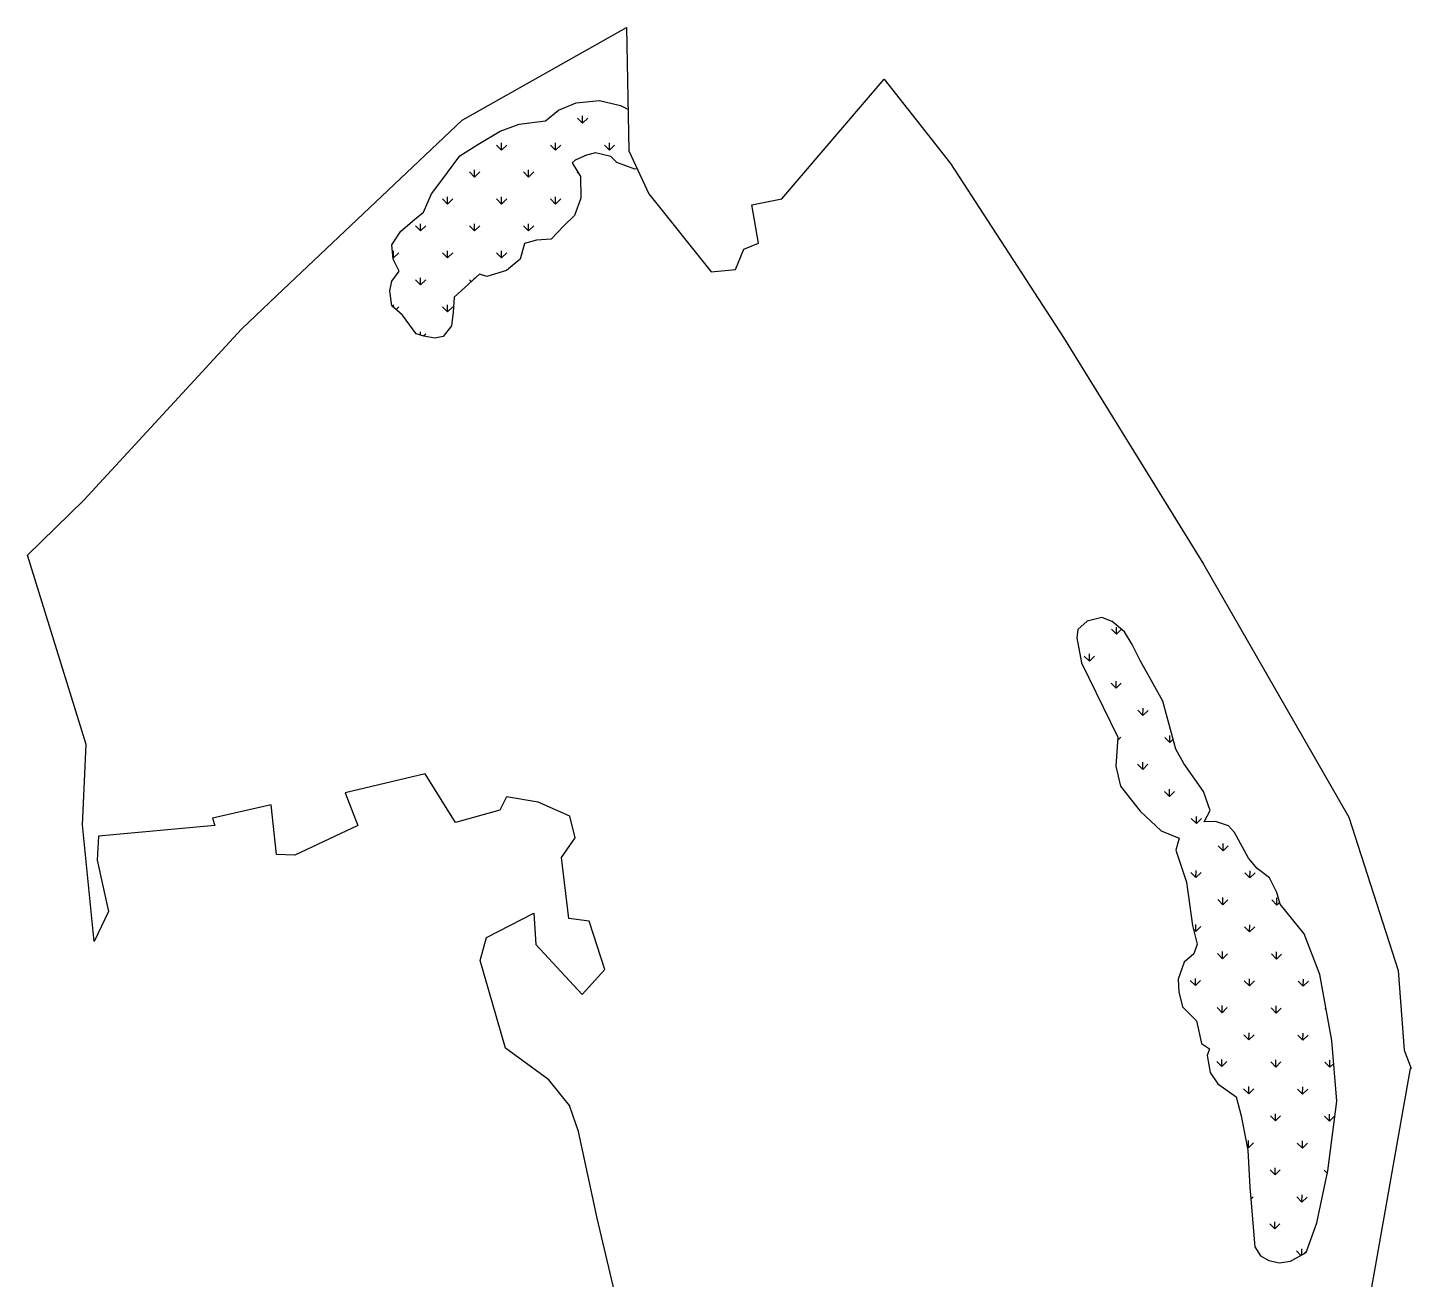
# Model space of a CAD drawing. Header units: metres. Extents: x 319662 to 323428, y 1852503 to 1859804.
# Drawn here: x 320619 to 323381, y 1857305 to 1859804 of the extents above; entities that cross this region are included whole.
import ezdxf

# ---------------------------------------------------------------- set-up
doc = ezdxf.new("R2010")
doc.units = ezdxf.units.M
doc.layers.add('MANGROOVES', color=112, linetype='Continuous')
doc.layers.add('village', color=3, linetype='Continuous')

msp = doc.modelspace()

# ---------------------------------------------------------------- linework, layer by layer
at = {"color": 3}
msp.add_line((321486.5, 1859619), (321814.1, 1859804), dxfattribs=at)
at = {"layer": 'MANGROOVES'}
for p, q in [((321678.8, 1859639.1), (321713.6, 1859653.7)), ((321713.6, 1859653.7), (321760.6, 1859658.4)), ((321760.6, 1859658.4), (321802.4, 1859648.9)), ((321802.4, 1859648.9), (321817.2, 1859641.1)), ((321599.8, 1859611.5), (321652.3, 1859618)), ((321652.3, 1859618), (321678.8, 1859639.1)), ((321517.8, 1859570.6), (321562.4, 1859597.4)), ((321562.4, 1859597.4), (321599.8, 1859611.5)), ((321481.3, 1859547.9), (321517.8, 1859570.6)), ((321445.4, 1859499.3), (321481.3, 1859547.9)), ((321711.7, 1859539.7), (321705.7, 1859533.8)), ((321705.7, 1859533.8), (321722.7, 1859507)), ((321734.2, 1859549.3), (321711.7, 1859539.7)), ((321752.4, 1859553.9), (321734.2, 1859549.3)), ((321782.9, 1859546.5), (321752.4, 1859553.9)), ((321795.1, 1859535), (321782.9, 1859546.5)), ((321831, 1859521.7), (321795.1, 1859535)), ((321722.7, 1859507), (321723.1, 1859463.5)), ((321835.5, 1859522.4), (321831, 1859521.7)), ((321425.3, 1859471.9), (321445.4, 1859499.3)), ((321409, 1859435.6), (321425.3, 1859471.9)), ((321723.1, 1859463.5), (321710.7, 1859429)), ((321391.2, 1859420.9), (321409, 1859435.6)), ((321710.7, 1859429), (321689.5, 1859408.1)), ((321346, 1859370.5), (321363.5, 1859397.4)), ((321363.5, 1859397.4), (321391.2, 1859420.9)), ((321689.5, 1859408.1), (321664.2, 1859381.8)), ((321348.8, 1859341.9), (321346, 1859370.5)), ((321610.5, 1859373.3), (321602.2, 1859341.5)), ((321634.3, 1859379.5), (321610.5, 1859373.3)), ((321664.2, 1859381.8), (321634.3, 1859379.5)), ((321360.5, 1859318.1), (321348.8, 1859341.9)), ((321602.2, 1859341.5), (321574.9, 1859319.3)), ((321346, 1859297.5), (321360.5, 1859318.1)), ((321574.9, 1859319.3), (321535.5, 1859307.3)), ((321341.6, 1859278.5), (321346, 1859297.5)), ((321520.6, 1859312.1), (321470.6, 1859265.9)), ((321535.5, 1859307.3), (321520.6, 1859312.1)), ((321346.1, 1859248.4), (321341.6, 1859278.5)), ((321470.6, 1859265.9), (321468.4, 1859235.6)), ((321367.2, 1859229.7), (321346.1, 1859248.4)), ((321468.4, 1859235.6), (321464.8, 1859208.3)), ((321394.1, 1859192.5), (321367.2, 1859229.7)), ((321464.8, 1859208.3), (321448, 1859187.4)), ((321409.7, 1859188.3), (321394.1, 1859192.5)), ((321431.4, 1859184.1), (321409.7, 1859188.3)), ((321448, 1859187.4), (321431.4, 1859184.1)), ((322763.3, 1858626), (322733.7, 1858619.2)), ((322783.7, 1858618.5), (322763.3, 1858626)), ((322715.4, 1858602.4), (322713.1, 1858585.5)), ((322733.7, 1858619.2), (322715.4, 1858602.4)), ((322808.7, 1858597.9), (322783.7, 1858618.5)), ((322823.8, 1858572.6), (322808.7, 1858597.9)), ((322713.1, 1858585.5), (322722.8, 1858535.4)), ((322839.6, 1858540), (322823.8, 1858572.6)), ((322885.2, 1858459.2), (322839.6, 1858540)), ((322722.8, 1858535.4), (322780.3, 1858417.4)), ((322911.1, 1858363.6), (322885.2, 1858459.2)), ((322780.3, 1858417.4), (322794.9, 1858387.2)), ((322794.9, 1858387.2), (322791, 1858329.1)), ((322927.1, 1858334.6), (322911.1, 1858363.6)), ((322791, 1858329.1), (322800.3, 1858289.5)), ((322965.8, 1858278.9), (322927.1, 1858334.6)), ((322800.3, 1858289.5), (322839.6, 1858239.2)), ((322979.5, 1858240.5), (322965.8, 1858278.9)), ((322839.6, 1858239.2), (322881.9, 1858200.3)), ((322967.6, 1858218.4), (322979.5, 1858240.5)), ((322990.2, 1858218.7), (322967.6, 1858218.4)), ((323016.2, 1858209.9), (322990.2, 1858218.7)), ((323027.8, 1858197.2), (323016.2, 1858209.9)), ((322881.9, 1858200.3), (322917.4, 1858185.8)), ((322917.4, 1858185.8), (322910.8, 1858161.5)), ((323055.8, 1858145.7), (323027.8, 1858197.2)), ((322910.8, 1858161.5), (322932.1, 1858097.8)), ((323073, 1858125.2), (323055.8, 1858145.7)), ((323098.1, 1858106.4), (323073, 1858125.2)), ((322932.1, 1858097.8), (322943.8, 1858011.4)), ((323112.3, 1858077.2), (323098.1, 1858106.4)), ((323119.1, 1858053.7), (323112.3, 1858077.2)), ((323166.9, 1857994.2), (323119.1, 1858053.7)), ((322943.8, 1858011.4), (322953.5, 1857974)), ((323198.6, 1857913.3), (323166.9, 1857994.2)), ((322953.5, 1857974), (322946.9, 1857954.5)), ((322927.6, 1857937.9), (322915.3, 1857904.1)), ((322946.9, 1857954.5), (322927.6, 1857937.9)), ((323222.1, 1857781.8), (323198.6, 1857913.3)), ((322915.3, 1857904.1), (322916.9, 1857878.5)), ((322916.9, 1857878.5), (322924.1, 1857848.5)), ((322924.1, 1857848.5), (322952.2, 1857820.8)), ((322952.2, 1857820.8), (322962.3, 1857775.6)), ((322962.3, 1857775.6), (322977.9, 1857765.1)), ((323232.2, 1857660.7), (323222.1, 1857781.8)), ((322977.9, 1857765.1), (322973.4, 1857751.3)), ((322973.4, 1857751.3), (322979.3, 1857717.4)), ((322979.3, 1857717.4), (322994.8, 1857695.2)), ((322994.8, 1857695.2), (323031.1, 1857668.9)), ((323031.1, 1857668.9), (323041.4, 1857630.9)), ((323214.4, 1857521.2), (323232.2, 1857660.7)), ((323041.4, 1857630.9), (323054.4, 1857562.7)), ((323054.4, 1857562.7), (323058.3, 1857488.7)), ((323192.1, 1857417.6), (323214.4, 1857521.2)), ((323058.3, 1857488.7), (323068.4, 1857369.3)), ((323170.9, 1857358.2), (323192.1, 1857417.6)), ((323068.4, 1857369.3), (323080.1, 1857351.4)), ((323139.9, 1857340.6), (323170.9, 1857358.2)), ((323080.1, 1857351.4), (323096.7, 1857342)), ((323096.7, 1857342), (323117.7, 1857337.3)), ((323117.7, 1857337.3), (323139.9, 1857340.6))]:
    msp.add_line(p, q, dxfattribs=at)
at = {"layer": 'MANGROOVES', "linetype": 'Continuous'}
for p, q in [((321726.7, 1859613.5), (321716.6, 1859623.6)), ((321726.7, 1859613.5), (321726.7, 1859627.8)), ((321726.7, 1859613.5), (321736.8, 1859623.6)), ((321618.9, 1859613.5), (321618.6, 1859613.8)), ((321618.9, 1859613.5), (321618.9, 1859613.9)), ((321618.9, 1859613.5), (321619.3, 1859613.9)), ((321565, 1859559.6), (321554.9, 1859569.7)), ((321565, 1859559.6), (321565, 1859573.9)), ((321565, 1859559.6), (321575.1, 1859569.7)), ((321672.8, 1859559.6), (321662.7, 1859569.7)), ((321672.8, 1859559.6), (321672.8, 1859573.9)), ((321672.8, 1859559.6), (321682.9, 1859569.7)), ((321780.5, 1859559.6), (321770.4, 1859569.7)), ((321780.5, 1859559.6), (321780.5, 1859573.9)), ((321780.5, 1859559.6), (321790.6, 1859569.7)), ((321511.1, 1859505.7), (321501, 1859515.8)), ((321511.1, 1859505.7), (321511.1, 1859520)), ((321511.1, 1859505.7), (321521.2, 1859515.8)), ((321618.9, 1859505.7), (321608.8, 1859515.8)), ((321618.9, 1859505.7), (321618.9, 1859520)), ((321618.9, 1859505.7), (321629, 1859515.8)), ((321718, 1859514.4), (321716.6, 1859515.8)), ((321457.2, 1859451.8), (321447.1, 1859461.9)), ((321457.2, 1859451.8), (321457.2, 1859466.1)), ((321457.2, 1859451.8), (321467.4, 1859461.9)), ((321565, 1859451.8), (321554.9, 1859461.9)), ((321565, 1859451.8), (321565, 1859466.1)), ((321565, 1859451.8), (321575.1, 1859461.9)), ((321672.8, 1859451.8), (321662.7, 1859461.9)), ((321672.8, 1859451.8), (321672.8, 1859466.1)), ((321672.8, 1859451.8), (321682.9, 1859461.9)), ((321403.4, 1859398), (321393.3, 1859408.1)), ((321403.4, 1859398), (321403.4, 1859412.2)), ((321403.4, 1859398), (321413.5, 1859408.1)), ((321511.1, 1859398), (321501, 1859408.1)), ((321511.1, 1859398), (321511.1, 1859412.2)), ((321511.1, 1859398), (321521.2, 1859408.1)), ((321618.9, 1859398), (321608.8, 1859408.1)), ((321618.9, 1859398), (321618.9, 1859412.2)), ((321618.9, 1859398), (321629, 1859408.1)), ((321349.5, 1859344.1), (321348.5, 1859345.1)), ((321349.5, 1859344.1), (321349.5, 1859358.4)), ((321349.5, 1859344.1), (321359.6, 1859354.2)), ((321457.2, 1859344.1), (321447.1, 1859354.2)), ((321457.2, 1859344.1), (321457.2, 1859358.4)), ((321457.2, 1859344.1), (321467.4, 1859354.2)), ((321565, 1859344.1), (321554.9, 1859354.2)), ((321565, 1859344.1), (321565, 1859358.4)), ((321565, 1859344.1), (321575.1, 1859354.2)), ((321403.4, 1859290.2), (321393.3, 1859300.3)), ((321403.4, 1859290.2), (321403.4, 1859304.5)), ((321403.4, 1859290.2), (321413.5, 1859300.3)), ((321504.3, 1859297.1), (321501, 1859300.3)), ((321511.1, 1859303.4), (321511.1, 1859304.5)), ((321349.5, 1859245.4), (321349.5, 1859250.6)), ((321354.3, 1859241.1), (321359.6, 1859246.4)), ((321457.2, 1859236.3), (321447.1, 1859246.4)), ((321457.2, 1859236.3), (321457.2, 1859250.6)), ((321457.2, 1859236.3), (321467.4, 1859246.4)), ((321403.4, 1859190), (321403.4, 1859196.7)), ((321409.3, 1859188.4), (321413.5, 1859192.5)), ((322792.5, 1858592.7), (322782.4, 1858602.9)), ((322792.5, 1858592.7), (322792.5, 1858607)), ((322792.5, 1858592.7), (322802.6, 1858602.7)), ((322738.2, 1858539.2), (322728.2, 1858549.3)), ((322738.2, 1858539.2), (322738.3, 1858553.4)), ((322738.2, 1858539.2), (322748.4, 1858549.2)), ((322791.8, 1858484.9), (322781.8, 1858495.1)), ((322791.8, 1858484.9), (322791.9, 1858499.2)), ((322791.8, 1858484.9), (322802, 1858495)), ((322845.3, 1858430.7), (322835.3, 1858440.9)), ((322845.3, 1858430.7), (322845.4, 1858445)), ((322845.3, 1858430.7), (322855.5, 1858440.8)), ((322794.4, 1858380.4), (322801.3, 1858387.2)), ((322898.9, 1858376.5), (322888.9, 1858386.7)), ((322898.9, 1858376.5), (322899, 1858390.8)), ((322898.9, 1858376.5), (322905.8, 1858383.3)), ((322844.7, 1858323), (322834.6, 1858333.1)), ((322844.7, 1858323), (322844.8, 1858337.3)), ((322844.7, 1858323), (322854.9, 1858333)), ((322898.2, 1858268.8), (322888.2, 1858278.9)), ((322898.2, 1858268.8), (322898.3, 1858283.1)), ((322898.2, 1858268.8), (322908.4, 1858278.8)), ((322951.8, 1858214.6), (322941.7, 1858224.7)), ((322951.8, 1858214.6), (322951.9, 1858228.8)), ((322951.8, 1858214.6), (322962, 1858224.6)), ((323005.3, 1858160.3), (322995.3, 1858170.5)), ((323005.3, 1858160.3), (323005.4, 1858174.6)), ((323005.3, 1858160.3), (323015.5, 1858170.4)), ((322951.1, 1858106.8), (322941.1, 1858117)), ((322951.1, 1858106.8), (322951.2, 1858121.1)), ((322951.1, 1858106.8), (322961.3, 1858116.8)), ((323058.9, 1858106.1), (323048.9, 1858116.3)), ((323058.9, 1858106.1), (323059, 1858120.4)), ((323058.9, 1858106.1), (323069.1, 1858116.2)), ((323004.7, 1858052.6), (322994.6, 1858062.8)), ((323004.7, 1858052.6), (323004.8, 1858066.9)), ((323004.7, 1858052.6), (323014.8, 1858062.6)), ((323112.4, 1858051.9), (323102.4, 1858062.1)), ((323112.4, 1858051.9), (323112.5, 1858066.2)), ((323112.4, 1858051.9), (323118, 1858057.4)), ((322950.5, 1857999), (322945.7, 1858003.8)), ((322950.5, 1857999), (322950.6, 1858013.3)), ((322950.5, 1857999), (322960.6, 1858009.1)), ((323058.2, 1857998.4), (323048.2, 1858008.5)), ((323058.2, 1857998.4), (323058.3, 1858012.7)), ((323058.2, 1857998.4), (323068.4, 1858008.4)), ((323004, 1857944.8), (322994, 1857955)), ((323004, 1857944.8), (323004.1, 1857959.1)), ((323004, 1857944.8), (323014.2, 1857954.9)), ((323111.8, 1857944.2), (323101.7, 1857954.3)), ((323111.8, 1857944.2), (323111.9, 1857958.5)), ((323111.8, 1857944.2), (323121.9, 1857954.2)), ((322949.8, 1857891.3), (322949.9, 1857905.6)), ((323057.6, 1857890.6), (323057.7, 1857904.9)), ((323165.3, 1857890), (323165.4, 1857904.2)), ((322949.8, 1857891.3), (322939.8, 1857901.4)), ((322949.8, 1857891.3), (322960, 1857901.3)), ((323057.6, 1857890.6), (323047.5, 1857900.8)), ((323057.6, 1857890.6), (323067.7, 1857900.7)), ((323165.3, 1857890), (323155.3, 1857900.1)), ((323165.3, 1857890), (323175.5, 1857900)), ((323003.4, 1857837.1), (323003.5, 1857851.4)), ((323111.1, 1857836.4), (323111.2, 1857850.7)), ((323003.4, 1857837.1), (322993.3, 1857847.2)), ((323003.4, 1857837.1), (323013.5, 1857847.1)), ((323111.1, 1857836.4), (323101.1, 1857846.6)), ((323111.1, 1857836.4), (323121.3, 1857846.4)), ((323211, 1857843.7), (323208.8, 1857845.9)), ((323056.9, 1857782.9), (323057, 1857797.1)), ((323164.7, 1857782.2), (323164.8, 1857796.5)), ((322958.5, 1857792.7), (322959.3, 1857793.6)), ((323056.9, 1857782.9), (323046.9, 1857793)), ((323056.9, 1857782.9), (323067.1, 1857792.9)), ((323164.7, 1857782.2), (323154.6, 1857792.4)), ((323164.7, 1857782.2), (323174.8, 1857792.2)), ((323002.7, 1857729.3), (322992.7, 1857739.5)), ((323002.7, 1857729.3), (323002.8, 1857743.6)), ((323002.7, 1857729.3), (323012.9, 1857739.3)), ((323110.5, 1857728.6), (323100.4, 1857738.8)), ((323110.5, 1857728.6), (323110.6, 1857742.9)), ((323110.5, 1857728.6), (323120.6, 1857738.7)), ((323218.2, 1857728), (323218.3, 1857742.3)), ((323218.2, 1857728), (323208.2, 1857738.2)), ((323218.2, 1857728), (323226, 1857735.6)), ((323056.3, 1857675.1), (323046.2, 1857685.3)), ((323056.3, 1857675.1), (323056.3, 1857689.4)), ((323056.3, 1857675.1), (323066.4, 1857685.1)), ((323164, 1857674.4), (323154, 1857684.6)), ((323164, 1857674.4), (323164.1, 1857688.7)), ((323164, 1857674.4), (323174.2, 1857684.5)), ((323109.8, 1857620.9), (323099.8, 1857631)), ((323109.8, 1857620.9), (323109.9, 1857635.2)), ((323109.8, 1857620.9), (323120, 1857630.9)), ((323217.6, 1857620.2), (323207.5, 1857630.4)), ((323217.6, 1857620.2), (323217.7, 1857634.5)), ((323217.6, 1857620.2), (323227.7, 1857630.3)), ((323055.6, 1857567.3), (323055.7, 1857581.6)), ((323055.6, 1857567.3), (323065.8, 1857577.4)), ((323163.4, 1857566.7), (323153.3, 1857576.8)), ((323163.4, 1857566.7), (323163.4, 1857581)), ((323163.4, 1857566.7), (323173.5, 1857576.7)), ((323055.6, 1857567.3), (323053, 1857569.9)), ((323109.2, 1857513.1), (323099.1, 1857523.3)), ((323109.2, 1857513.1), (323109.2, 1857527.4)), ((323109.2, 1857513.1), (323119.3, 1857523.2)), ((323213.3, 1857516.1), (323206.9, 1857522.6)), ((323060.3, 1857464.9), (323065.1, 1857469.6)), ((323162.7, 1857458.9), (323152.7, 1857469.1)), ((323162.7, 1857458.9), (323162.8, 1857473.2)), ((323162.7, 1857458.9), (323172.9, 1857469)), ((323108.5, 1857405.4), (323098.5, 1857415.5)), ((323108.5, 1857405.4), (323108.6, 1857419.6)), ((323108.5, 1857405.4), (323118.7, 1857415.4)), ((323160.7, 1857352.5), (323152, 1857361.3)), ((323162.1, 1857353.2), (323162.1, 1857365.4)), ((323167, 1857356.1), (323171.7, 1857360.7))]:
    msp.add_line(p, q, dxfattribs=at)
at = {"layer": 'village', "color": 3}
for p, q in [((321814.1, 1859804), (321818.7, 1859557.8)), ((322124.2, 1859462.2), (322328.9, 1859701.4)), ((322328.9, 1859701.4), (322461.2, 1859532.7)), ((321116.5, 1859269), (321486.5, 1859619)), ((321818.7, 1859557.8), (321859.2, 1859472.2)), ((322461.2, 1859532.7), (322686.6, 1859185.4)), ((321859.2, 1859472.2), (321983.1, 1859316.4)), ((322064.3, 1859450.2), (322124.2, 1859462.2)), ((322078, 1859373.6), (322064.3, 1859450.2)), ((322048.7, 1859361.8), (322078, 1859373.6)), ((322031.9, 1859321.3), (322048.7, 1859361.8)), ((321983.1, 1859316.4), (322031.9, 1859321.3)), ((321045.7, 1859202.1), (321116.5, 1859269)), ((320731.3, 1858860.4), (321045.7, 1859202.1)), ((322686.6, 1859185.4), (322966, 1858732.7)), ((320618.9, 1858750.7), (320731.3, 1858860.4)), ((320735.9, 1858372.8), (320618.9, 1858750.7)), ((322966, 1858732.7), (323256.4, 1858227.2)), ((320728.6, 1858212.4), (320735.9, 1858372.8)), ((321412.6, 1858313.7), (321252.4, 1858276.4)), ((321473, 1858216.8), (321412.6, 1858313.7)), ((321252.4, 1858276.4), (321278, 1858210.7)), ((321575, 1858268.4), (321561.7, 1858241.8)), ((321637.9, 1858257.6), (321575, 1858268.4)), ((321104.8, 1858252.2), (320988, 1858225.3)), ((321115.6, 1858153.1), (321104.8, 1858252.2)), ((321561.7, 1858241.8), (321473, 1858216.8)), ((321701.4, 1858229.2), (321637.9, 1858257.6)), ((320751.7, 1857979.1), (320728.6, 1858212.4)), ((320992.4, 1858210.9), (320760.3, 1858189.4)), ((320988, 1858225.3), (320992.4, 1858210.9)), ((321278, 1858210.7), (321152.4, 1858151.5)), ((321711.8, 1858185.9), (321701.4, 1858229.2)), ((323256.4, 1858227.2), (323354.5, 1857921)), ((320760.3, 1858189.4), (320757.9, 1858141.3)), ((321684.8, 1858146.8), (321711.8, 1858185.9)), ((321152.4, 1858151.5), (321115.6, 1858153.1)), ((320757.9, 1858141.3), (320780, 1858039.1)), ((321699.4, 1858025.3), (321684.8, 1858146.8)), ((320780, 1858039.1), (320751.7, 1857979.1)), ((321535, 1857987.5), (321629.4, 1858036.1)), ((321629.4, 1858036.1), (321633.3, 1857973.5)), ((321739.5, 1858020), (321699.4, 1858025.3)), ((321771.2, 1857923), (321739.5, 1858020)), ((321522, 1857941), (321535, 1857987.5)), ((321633.3, 1857973.5), (321725.8, 1857873.3)), ((321573, 1857766.1), (321522, 1857941)), ((321725.8, 1857873.3), (321771.2, 1857923)), ((323354.5, 1857921), (323366.5, 1857762.3)), ((321659.2, 1857703.2), (321573, 1857766.1)), ((323366.5, 1857762.3), (323380.9, 1857725.7)), ((323378.3, 1857725.7), (323284.6, 1857193)), ((323380.9, 1857725.7), (323378.3, 1857725.7)), ((321700.5, 1857651.5), (321659.2, 1857703.2)), ((321718.5, 1857599.7), (321700.5, 1857651.5)), ((321755.5, 1857426.5), (321718.5, 1857599.7)), ((321844.6, 1857050.3), (321755.5, 1857426.5))]:
    msp.add_line(p, q, dxfattribs=at)

doc.saveas('drawing.dxf')
